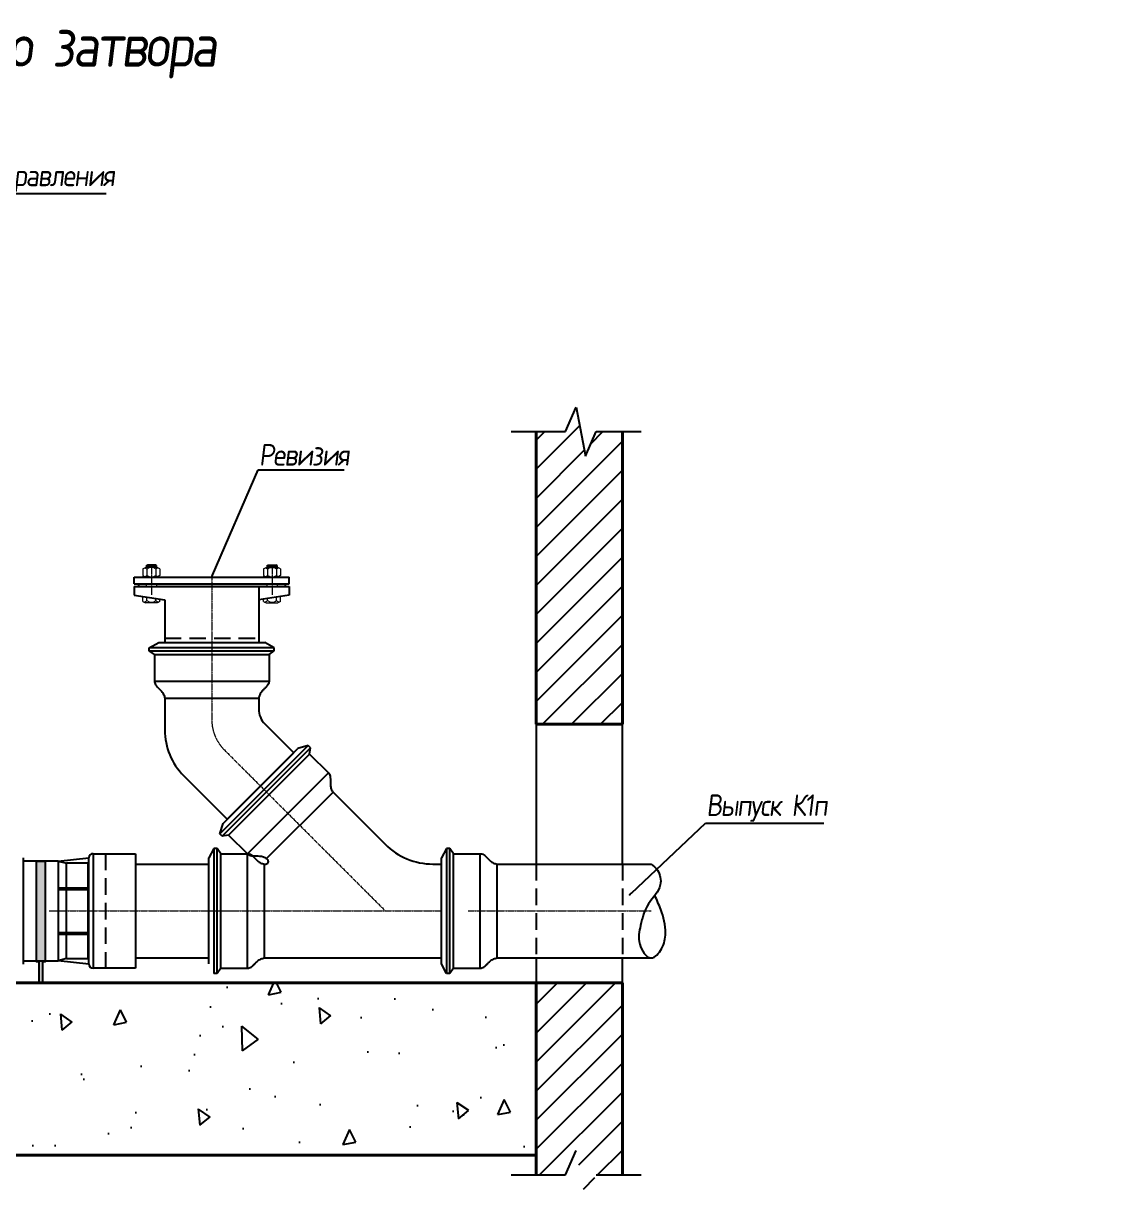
# Model space of a CAD drawing. Header units: millimetres. Extents: x -8689834 to 9419935, y -284943 to 166066.
# Drawn here: x -12805 to -296, y -170023 to -156377 of the extents above; entities that cross this region are included whole.
import ezdxf
from ezdxf import colors
from ezdxf.entities.mleader import LeaderData, LeaderLine
from ezdxf.math import Vec2, Vec3

# ---------------------------------------------------------------- set-up
doc = ezdxf.new("R2010")
doc.units = ezdxf.units.MM
doc.header["$MEASUREMENT"] = 0
doc.linetypes.add('CENTER', pattern=[2, 1.25, -0.25, 0.25, -0.25])
doc.linetypes.add('DASHED', pattern=[19.05, 12.7, -6.35])
doc.layers.get('0').update_dxf_attribs({"color": 250, "lineweight": 9})
for name, color, linetype, lineweight in [('_ВК-Text К1', 7, 'Continuous', 30), ('Канализация', 7, 'Continuous', 25), ('Осевая', 15, 'CENTER', 13), ('Основная 40', 7, 'Continuous', 40), ('РАЗМЕР', 242, 'Continuous', 18)]:
    doc.layers.add(name, color=color, linetype=linetype, lineweight=lineweight)
doc.styles.add('ISOCPEUR', font='isocpeur.ttf', dxfattribs={"width": 0.7})
doc.styles.add('Основной', font='isocpeui.ttf')

# ---------------------------------------------------------------- blocks, each defined once
blk = doc.blocks.new('_Dot')
at = {"color": 0, "linetype": 'ByBlock', "lineweight": -2}
blk.add_line((-0.5, 0), (-1, 0), dxfattribs=at)
at = {"color": 0, "linetype": 'ByBlock', "const_width": 0.5}
blk.add_lwpolyline([(-0.25, 0, 1), (0.25, 0, 1)], format="xyb", close=True, dxfattribs=at)

msp = doc.modelspace()

# ---------------------------------------------------------------- hatches: boundary and pattern name
at = {"layer": 'Канализация', "ltscale": 100}
h = msp.add_hatch(dxfattribs=at)
h.set_pattern_fill('LINE', color=256, scale=75, angle=45, style=0)
h.set_pattern_definition([(45, (-382556.14, -378637.06), (-168.3798, 168.3798), [])])
h.paths.add_polyline_path([(-5855.4, -161112.3), (-6160, -161112.3), (-6284.7, -161396.9), (-6392.7, -160827.7), (-6517.3, -161112.3), (-6855.4, -161112.3), (-6855.4, -164509.1), (-5855.4, -164509.1)])
h = msp.add_hatch(color=256, dxfattribs=at)
h.paths.add_polyline_path([(-9768.9, -162879.7), (-9860.7, -162879.7), (-9860.7, -162909.7), (-9768.9, -162909.7)])
h.paths.add_polyline_path([(-9980.7, -162879.7), (-10620.7, -162879.7), (-10620.7, -162909.7), (-9980.7, -162909.7)])
h.paths.add_polyline_path([(-10620.7, -162879.7), (-11260.7, -162879.7), (-11260.7, -162909.7), (-10620.7, -162909.7)])
h.paths.add_polyline_path([(-11380.7, -162879.7), (-11472.5, -162879.7), (-11472.5, -162909.7), (-11380.7, -162909.7)])
at = {"layer": 'Канализация', "ltscale": 10}
h = msp.add_hatch(dxfattribs=at)
h.set_pattern_fill('AR-CONC', color=256, scale=10, angle=45, style=0)
h.set_pattern_definition([(95, (-347158.9, -380546), (1400.9465, 1175.534), [190.5, -2095.5]), (40, (-347158.9, -380546), (-1600.179, 1101.77), [152.4, -1676.4]), (145.451, (-347042.1, -380448), (-199.2216, 2277.302), [161.9, -1780.9]), (91.1842, (-347518, -380186.8), (2214.102, 1619.534), [285.75, -3143.25]), (141.6356, (-347333.6, -380051.8), (-70.861, 3428.264), [242.85, -2671.35]), (36.184, (-347518, -380186.8), (-70.856, 3428.264), [228.6, -2514.6]), (66, (-347248.7, -380097), (1795.2055, 348.9527), [190.5, -2095.5]), (11, (-347248.7, -380097), (-865.399, 1739.412), [152.4, -1676.4]), (116.4514, (-347099.1, -380067.9), (929.8004, 2088.3646), [161.9, -1780.9]), (82.5, (-347158.9, -380546), (-576.0547, 619.7341), [0, -1656.08, 0, -1701.8, 0, -1682.75]), (52.5, (-347158.9, -380546), (-235.8973, 1180.87), [0, -970.28, 0, -1617.98, 0, -641.35]), (12.5, (-347559.4, -380946.5), (999.2786, 918.262), [0, -635, 0, -1981.2, 0, -2628.9]), (2.5, (-347739, -381126.1), (867.639, 1227.224), [0, -825.5, 0, -1315.72, 0, -1866.9])])
h.paths.add_polyline_path([(-6855.4, -167509.1), (-22858.3, -167509.1), (-22858.3, -168318), (-22573.7, -168442.7), (-23142.9, -168550.6), (-22858.3, -168675.3), (-22858.3, -169509.1), (-6855.4, -169509.1)])
h.paths.add_polyline_path([(-16755.9, -168383.5), (-15955, -168383.5), (-15955, -168911.4), (-16755.9, -168911.4)], flags=24)
h.paths.add_polyline_path([(-9736.9, -168385.5), (-8974, -168385.5), (-8974, -168911.4), (-9736.9, -168911.4)], flags=24)
h.paths.add_polyline_path([(-11611.9, -167789.5), (-10899, -167789.5), (-10899, -168315.3), (-11611.9, -168315.3)], flags=24)
h.paths.add_polyline_path([(-7724.4, -167789.5), (-7086.5, -167789.5), (-7086.5, -168315.3), (-7724.4, -168315.3)], flags=24)
h.paths.add_polyline_path([(-9701.6, -167789.5), (-8909.3, -167789.5), (-8909.3, -168315.3), (-9701.6, -168315.3)], flags=24)
h.paths.add_polyline_path([(-12755.2, -167787.4), (-12117.2, -167787.4), (-12117.2, -168315.3), (-12755.2, -168315.3)], flags=24)
h.paths.add_polyline_path([(-15591.9, -167787.4), (-14832, -167787.4), (-14832, -168315.3), (-15591.9, -168315.3)], flags=24)
h.paths.add_polyline_path([(-18764.1, -167789.5), (-18059.7, -167789.5), (-18059.7, -168315.3), (-18764.1, -168315.3)], flags=24)
h.paths.add_polyline_path([(-20486.2, -167790.3), (-19786.2, -167790.3), (-19786.2, -168315.3), (-20486.2, -168315.3)], flags=24)
at = {"layer": 'Канализация', "ltscale": 100}
h = msp.add_hatch(dxfattribs=at)
h.set_pattern_fill('LINE', color=256, scale=75, angle=45, style=0)
h.set_pattern_definition([(45, (-301185.95, -376887.06), (-168.3798, 168.3798), [])])
h.paths.add_polyline_path([(-5855.4, -167509.1), (-6855.4, -167509.1), (-6855.4, -169738.3), (-6517.3, -169738.3), (-6392.7, -169453.6), (-6284.7, -170022.9), (-6160, -169738.3), (-5855.4, -169738.3)])
at = {"layer": 'РАЗМЕР', "ltscale": 100, "true_color": 0x000000}
h = msp.add_hatch(color=18, dxfattribs=at)
h.paths.add_polyline_path([(-12554.4, -166680.1), (-12654.4, -166680.1), (-12654.4, -167230.1), (-12554.4, -167230.1)])
h.paths.add_polyline_path([(-12554.4, -166130.1), (-12654.4, -166130.1), (-12654.4, -166680.1), (-12554.4, -166680.1)])
h.paths.add_polyline_path([(-12554.4, -166096), (-12654.4, -166096), (-12654.4, -166130.1), (-12554.4, -166130.1)])
h.paths.add_polyline_path([(-12584.4, -167264.2), (-12554.4, -167264.2), (-12554.4, -167230.1), (-12654.4, -167230.1), (-12654.4, -167264.2), (-12624.4, -167264.2), (-12624.4, -167509.1), (-12584.4, -167509.1)])

# ---------------------------------------------------------------- linework, layer by layer
at = {"layer": 'Канализация', "ltscale": 100}
for p, q in [((-6517.3, -161112.3), (-6392.7, -160827.7)), ((-6392.7, -160827.7), (-6284.7, -161396.9)), ((-7145.5, -161112.3), (-6517.3, -161112.3)), ((-6284.7, -161396.9), (-6160, -161112.3)), ((-6160, -161112.3), (-5638.6, -161112.3)), ((-11520.7, -162879.7), (-11520.7, -162799.7)), ((-11520.7, -162799.7), (-9720.7, -162799.7)), ((-11520.7, -162909.7), (-11520.7, -163009.7)), ((-11472.5, -162879.7), (-11472.5, -162909.7)), ((-9768.9, -162879.7), (-9768.9, -162909.7)), ((-9720.7, -162879.7), (-9720.7, -162799.7)), ((-9720.7, -162909.7), (-9720.7, -163009.7)), ((-11520.7, -163009.7), (-11165.7, -163066.3)), ((-9720.7, -163009.7), (-10075.7, -163066.3)), ((-6855.4, -164509.1), (-6855.4, -166130)), ((-5855.4, -166130), (-5855.4, -164509.1)), ((-6855.4, -167220), (-6855.4, -167509.1)), ((-5855.4, -167509.1), (-5855.4, -167220)), ((-6517.3, -169738.3), (-6392.7, -169453.6)), ((-7145.5, -169738.3), (-6517.3, -169738.3)), ((-6160, -169738.3), (-5638.6, -169738.3))]:
    msp.add_line(p, q, dxfattribs=at)
at = {"layer": 'Канализация', "lineweight": 40, "ltscale": 100}
for p, q in [((-6855.4, -161112.3), (-6855.4, -164509.1)), ((-5855.4, -161112.3), (-5855.4, -164509.1)), ((-6855.4, -164509.1), (-5855.4, -164509.1)), ((-5857.7, -167509.1), (-22858.3, -167509.1)), ((-6855.4, -167509.1), (-6855.4, -169738.3)), ((-5855.4, -167509.1), (-5855.4, -169738.3)), ((-6857.7, -169509.1), (-22858.3, -169509.1))]:
    msp.add_line(p, q, dxfattribs=at)
at = {"layer": 'Канализация'}
for p, q in [((-11520.7, -162879.7), (-9720.7, -162879.7)), ((-11520.7, -162909.7), (-9720.7, -162909.7)), ((-10075.7, -162909.7), (-10075.7, -163559.7)), ((-11165.7, -163066.3), (-11165.7, -163559.7)), ((-11345.7, -163619.9), (-11235.7, -163559.7)), ((-11235.7, -163559.7), (-10005.7, -163559.7)), ((-11165.7, -163559.7), (-10075.7, -163559.7)), ((-9895.7, -163619.9), (-10005.7, -163559.7)), ((-11345.7, -163656.4), (-11345.7, -163619.9)), ((-9895.7, -163619.9), (-11345.7, -163619.9)), ((-11285.7, -163699.7), (-11345.7, -163656.4)), ((-11345.7, -163656.4), (-9895.7, -163656.4)), ((-11285.7, -163699.7), (-9955.7, -163699.7)), ((-11285.7, -163699.7), (-11285.7, -164009.7)), ((-9955.7, -163699.7), (-9895.7, -163656.4)), ((-9955.7, -163699.7), (-9955.7, -164009.7)), ((-9895.7, -163656.4), (-9895.7, -163619.9)), ((-11285.7, -164009.7), (-9955.7, -164009.7)), ((-11165.7, -164205.8), (-10075.7, -164205.8)), ((-11165.7, -164205.8), (-11165.7, -164574.8)), ((-10075.7, -164205.8), (-10075.7, -164330.4)), ((-10002.5, -164507.2), (-9669.6, -164840)), ((-9499.8, -164755.3), (-10525.1, -165780.6)), ((-10499.3, -165806.5), (-9474, -164781.2)), ((-10489.9, -165660.3), (-9620.1, -164790.5)), ((-10440.4, -165610.8), (-9669.6, -164840)), ((-9499.8, -164755.3), (-9620.1, -164790.5)), ((-9474, -164781.2), (-9499.8, -164755.3)), ((-9485.8, -164854.2), (-9474, -164781.2)), ((-10426.2, -165794.6), (-9485.8, -164854.2)), ((-9485.8, -164854.2), (-9266.6, -165073.4)), ((-10946, -165105.1), (-10440.4, -165610.8)), ((-10207, -166013.8), (-9266.6, -165073.4)), ((-9983.5, -166067.6), (-9212.8, -165296.9)), ((-9212.8, -165296.9), (-8608.2, -165901.5)), ((-10525.1, -165780.6), (-10489.9, -165660.3)), ((-10499.3, -165806.5), (-10525.1, -165780.6)), ((-10426.2, -165794.6), (-10499.3, -165806.5)), ((-10426.2, -165794.6), (-10207, -166013.8)), ((-12804.9, -166096), (-12804.9, -166059)), ((-12404, -166096), (-12046.9, -166058.5)), ((-12046.9, -166112), (-12046.9, -166060)), ((-11996.9, -166010), (-11506.9, -166010)), ((-11996.9, -166010), (-11996.9, -167340)), ((-11506.9, -166010), (-11506.9, -166195)), ((-10595.3, -165950), (-10655.4, -166060)), ((-10655.4, -167290), (-10655.4, -166060)), ((-10558.7, -165950), (-10595.3, -165950)), ((-10595.3, -165950), (-10595.3, -167400)), ((-10515.4, -166010), (-10558.7, -165950)), ((-10558.7, -167400), (-10558.7, -165950)), ((-10515.4, -167340), (-10515.4, -166010)), ((-10515.4, -166010), (-10205.4, -166010)), ((-10205.4, -167340), (-10205.4, -166010)), ((-9983.5, -166067.6), (-9972.4, -166078.8)), ((-7895.3, -165950), (-7955.4, -166060)), ((-7955.4, -167290), (-7955.4, -166060)), ((-7858.7, -165950), (-7895.3, -165950)), ((-7895.3, -165950), (-7895.3, -167400)), ((-7815.4, -166010), (-7858.7, -165950)), ((-7858.7, -167400), (-7858.7, -165950)), ((-7815.4, -167340), (-7815.4, -166010)), ((-7815.4, -166010), (-7505.4, -166010)), ((-7505.4, -167340), (-7505.4, -166010)), ((-12404, -166096), (-12804.9, -166096)), ((-12804.9, -167254), (-12804.9, -166096)), ((-12404, -166096), (-12306.9, -166122)), ((-12404, -166096), (-12404, -166405)), ((-12056.9, -166122), (-12306.9, -166122)), ((-12306.9, -166405), (-12306.9, -166122)), ((-12056.9, -166122), (-12056.9, -166405)), ((-12046.9, -166405), (-12046.9, -166112)), ((-11506.9, -166130), (-10655.4, -166130)), ((-11506.9, -166195), (-11506.9, -167155)), ((-10009.4, -167220), (-10009.4, -166130)), ((-10009.4, -166130), (-9993.6, -166130)), ((-8056.6, -166130), (-7955.4, -166130)), ((-7955.4, -167220), (-7955.4, -166130)), ((-7309.4, -166130), (-5521.9, -166130)), ((-7309.4, -167220), (-7309.4, -166130)), ((-12404, -166405), (-12046.9, -166405)), ((-12404, -166405), (-12404, -166425)), ((-12404, -166425), (-12046.9, -166425)), ((-12404, -166425), (-12404, -166925)), ((-12306.9, -166925), (-12306.9, -166425)), ((-12056.9, -166425), (-12056.9, -166925)), ((-12046.9, -166425), (-12046.9, -166405)), ((-12046.9, -166925), (-12046.9, -166425)), ((-12404, -166925), (-12046.9, -166925)), ((-12404, -166925), (-12404, -166945)), ((-12404, -166945), (-12046.9, -166945)), ((-12404, -166945), (-12404, -167254)), ((-12306.9, -167228), (-12306.9, -166945)), ((-12056.9, -166945), (-12056.9, -167228)), ((-12046.9, -166945), (-12046.9, -166925)), ((-12046.9, -167238), (-12046.9, -166945)), ((-11506.9, -167155), (-11506.9, -167340)), ((-12804.9, -167291), (-12804.9, -167254)), ((-12804.9, -167254), (-12404, -167254)), ((-12306.9, -167228), (-12404, -167254)), ((-12046.9, -167291.5), (-12404, -167254)), ((-12306.9, -167228), (-12056.9, -167228)), ((-12046.9, -167290), (-12046.9, -167238)), ((-11506.9, -167220), (-10655.4, -167220)), ((-10009.4, -167220), (-7955.4, -167220)), ((-7895.3, -167400), (-7955.4, -167290)), ((-7309.4, -167220), (-5521.9, -167220)), ((-11506.9, -167340), (-11996.9, -167340)), ((-10558.7, -167400), (-10595.3, -167400)), ((-10515.4, -167340), (-10558.7, -167400)), ((-10515.4, -167340), (-10205.4, -167340)), ((-7858.7, -167400), (-7895.3, -167400)), ((-7815.4, -167340), (-7858.7, -167400)), ((-7815.4, -167340), (-7505.4, -167340))]:
    msp.add_line(p, q, dxfattribs=at)
at = {"layer": 'Канализация', "linetype": 'DASHED', "ltscale": 15}
for p, q in [((-11165.7, -163509.1), (-10075.7, -163509.1)), ((-11855.4, -166010), (-11855.4, -167340)), ((-6855.4, -166130), (-6855.4, -167220)), ((-5855.4, -166130), (-5855.4, -167220))]:
    msp.add_line(p, q, dxfattribs=at)
at = {"layer": 'Канализация', "color": 18, "ltscale": 100, "true_color": 0x000000}
msp.add_lwpolyline([(-12624.4, -167509.1), (-12624.4, -167264.2), (-12654.4, -167264.2), (-12654.4, -166096), (-12554.4, -166096), (-12554.4, -167264.2), (-12584.4, -167264.2), (-12584.4, -167509.1)], dxfattribs=at)
at = {"layer": 'Канализация'}
for centre, radius, start, end in [((-9825.7, -164330.4), 250, 180, 225), ((-10415.7, -164574.8), 750, 180, 225), ((-8056.6, -165350), 780, 225, 270), ((-11996.9, -166060), 50, 90, 178.25135), ((-11996.9, -166060), 50, 178.25135, 180), ((-12056.9, -166112), 10, 270, 0), ((-9993.6, -166100), 30, 270, 45), ((-12056.9, -167238), 10, 0, 90), ((-11996.9, -167290), 50, 180, 270)]:
    msp.add_arc(centre, radius, start, end, dxfattribs=at)
for points in [[(-11285.7, -164009.7), (-11282.5, -164028.9), (-11272.2, -164050.1), (-11253.1, -164073.9), (-11229.5, -164097.9), (-11204.1, -164125.2), (-11177, -164165.3), (-11165.7, -164205.8)], [(-9955.7, -164009.7), (-9958.9, -164028.9), (-9969.2, -164050.1), (-9988.3, -164073.9), (-10011.9, -164097.9), (-10037.3, -164125.2), (-10064.4, -164165.3), (-10075.7, -164205.8)], [(-9266.6, -165073.4), (-9255.3, -165089.2), (-9247.6, -165111.5), (-9244.2, -165141.8), (-9244, -165175.4), (-9242.6, -165212.7), (-9233.4, -165260.2), (-9212.8, -165296.9)], [(-10207, -166013.8), (-10191.2, -166025.1), (-10168.9, -166032.9), (-10138.6, -166036.2), (-10105, -166036.5), (-10067.7, -166037.8), (-10020.2, -166047), (-9983.5, -166067.6)], [(-10205.4, -166010), (-10186.3, -166013.2), (-10165, -166023.5), (-10141.3, -166042.6), (-10117.3, -166066.1), (-10090, -166091.6), (-10049.9, -166118.7), (-10009.4, -166130)], [(-7505.4, -166010), (-7486.3, -166013.2), (-7465, -166023.5), (-7441.3, -166042.6), (-7417.3, -166066.1), (-7390, -166091.6), (-7349.9, -166118.7), (-7309.4, -166130)], [(-10205.4, -167340), (-10186.3, -167336.7), (-10165, -167326.5), (-10141.3, -167307.4), (-10117.3, -167283.8), (-10090, -167258.4), (-10049.9, -167231.3), (-10009.4, -167220)], [(-7505.4, -167340), (-7486.3, -167336.7), (-7465, -167326.5), (-7441.3, -167307.4), (-7417.3, -167283.8), (-7390, -167258.4), (-7349.9, -167231.3), (-7309.4, -167220)]]:
    msp.add_spline(points, degree=3, dxfattribs=at)
at = {"layer": 'Канализация', "ltscale": 100}
msp.add_spline([(-5521.9, -166130), (-5449, -166202.9), (-5415.1, -166371.2), (-5551.2, -166590.3), (-5644.5, -166842.8), (-5653, -167058.3), (-5521.9, -167220), (-5400.4, -167113.4), (-5355.8, -166932.2), (-5409.9, -166657.6), (-5479.5, -166495.2)], degree=3, dxfattribs=at)
at = {"layer": 'Осевая', "linetype": 'CENTER', "ltscale": 10}
for p, q in [((-11320.7, -162677.6), (-11320.7, -163007.2)), ((-9920.7, -162677.6), (-9920.7, -163007.2)), ((-10620.7, -162799.7), (-10620.7, -163559.7)), ((-10620.7, -163559.7), (-10620.7, -164452.6)), ((-10474.3, -164806.2), (-10055, -165225.4)), ((-10055, -165225.4), (-8605.4, -166675)), ((-12506.9, -166675), (-10344.1, -166675)), ((-10655.4, -166675), (-7955.4, -166675)), ((-7644.1, -166675), (-5521.9, -166675))]:
    msp.add_line(p, q, dxfattribs=at)
msp.add_arc((-10120.7, -164452.6), 500, 180, 225, dxfattribs=at)
at = {"layer": 'Основная 40', "lineweight": 9}
for p, q in [((-11380.7, -162667.6), (-11366.9, -162657.2)), ((-11274.5, -162657.2), (-11366.9, -162657.2)), ((-11260.7, -162667.6), (-11274.5, -162657.2)), ((-9980.7, -162667.6), (-9966.9, -162657.2)), ((-9966.9, -162657.2), (-9874.5, -162657.2)), ((-9860.7, -162667.6), (-9874.5, -162657.2)), ((-11418.9, -162706.5), (-11388.2, -162688.7)), ((-11418.9, -162706.5), (-11418.9, -162782)), ((-11418.9, -162782), (-11388.2, -162799.7)), ((-11253.2, -162688.7), (-11388.2, -162688.7)), ((-11380.7, -162667.6), (-11380.7, -162688.7)), ((-11260.7, -162667.6), (-11380.7, -162667.6)), ((-11380.7, -162667.6), (-11260.7, -162678.2)), ((-11380.7, -162678.2), (-11260.7, -162688.7)), ((-11372.7, -162707.3), (-11372.7, -162781.2)), ((-11268.7, -162707.3), (-11268.7, -162781.2)), ((-11260.7, -162667.6), (-11260.7, -162688.7)), ((-11222.4, -162706.5), (-11253.2, -162688.7)), ((-11222.4, -162782), (-11253.2, -162799.7)), ((-11222.4, -162706.5), (-11222.4, -162782)), ((-10018.9, -162706.5), (-9988.2, -162688.7)), ((-10018.9, -162706.5), (-10018.9, -162782)), ((-10018.9, -162782), (-9988.2, -162799.7)), ((-9988.2, -162688.7), (-9853.2, -162688.7)), ((-9980.7, -162667.6), (-9980.7, -162688.7)), ((-9980.7, -162667.6), (-9860.7, -162667.6)), ((-9860.7, -162667.6), (-9980.7, -162678.2)), ((-9860.7, -162678.2), (-9980.7, -162688.7)), ((-9972.7, -162707.3), (-9972.7, -162781.2)), ((-9868.7, -162707.3), (-9868.7, -162781.2)), ((-9860.7, -162667.6), (-9860.7, -162688.7)), ((-9822.4, -162706.5), (-9853.2, -162688.7)), ((-9822.4, -162782), (-9853.2, -162799.7)), ((-9822.4, -162706.5), (-9822.4, -162782)), ((-11253.2, -162799.7), (-11388.2, -162799.7)), ((-11380.7, -162879.7), (-11380.7, -162909.7)), ((-11260.7, -162879.7), (-11260.7, -162909.7)), ((-9988.2, -162799.7), (-9853.2, -162799.7)), ((-9980.7, -162879.7), (-9980.7, -162909.7)), ((-9860.7, -162879.7), (-9860.7, -162909.7)), ((-11418.9, -163083.2), (-11418.9, -163025.9)), ((-11372.7, -163073.6), (-11372.7, -163033.3)), ((-11268.7, -163073.6), (-11268.7, -163049.9)), ((-11222.4, -163083.2), (-11222.4, -163057.3)), ((-10018.9, -163083.2), (-10018.9, -163057.3)), ((-9972.7, -163073.6), (-9972.7, -163049.9)), ((-9868.7, -163073.6), (-9868.7, -163033.3)), ((-9822.4, -163083.2), (-9822.4, -163025.9)), ((-11418.9, -163083.2), (-11388.2, -163100.9)), ((-11253.2, -163100.9), (-11388.2, -163100.9)), ((-11222.4, -163083.2), (-11253.2, -163100.9)), ((-10018.9, -163083.2), (-9988.2, -163100.9)), ((-9988.2, -163100.9), (-9853.2, -163100.9)), ((-9822.4, -163083.2), (-9853.2, -163100.9))]:
    msp.add_line(p, q, dxfattribs=at)
for centre, start, end in [((-11424.6, -162770.8), 50.6946, 70.09163), ((-11424.6, -162717.7), 289.90837, 309.3054), ((-11320.7, -162770.8), 50.6946, 129.3054), ((-11320.7, -162717.7), 230.6946, 309.3054), ((-11216.8, -162770.8), 109.90837, 129.3054), ((-11216.8, -162717.7), 230.6946, 250.09163), ((-10024.6, -162770.8), 50.6946, 70.09163), ((-10024.6, -162717.7), 289.90837, 309.3054), ((-9920.7, -162770.8), 50.6946, 129.3054), ((-9920.7, -162717.7), 230.6946, 309.3054), ((-9816.8, -162770.8), 109.90837, 129.3054), ((-9816.8, -162717.7), 230.6946, 250.09163), ((-11424.6, -163010.1), 282.49614, 309.3054), ((-11320.7, -163010.1), 230.6946, 309.3054), ((-11216.8, -163010.1), 230.6946, 257.50386), ((-10024.6, -163010.1), 282.49614, 309.3054), ((-9920.7, -163010.1), 230.6946, 309.3054), ((-9816.8, -163010.1), 230.6946, 257.50386)]:
    msp.add_arc(centre, 82, start, end, dxfattribs=at)

# ---------------------------------------------------------------- texts
at = {"linetype": 'Continuous', "lineweight": 13, "insert": (-20998.7, -156696), "char_height": 500, "attachment_point": 4, "style": 'Основной'}
msp.add_mtext('{\\Fsimplex|c204;\\Q7;\\W0.85;\\T0.9;\\C7;Узел монтажа канализационного затвора}', dxfattribs=at)

# ---------------------------------------------------------------- leaders
at = {"layer": '_ВК-Text К1', "color": 7, "lineweight": 13}
ml = msp.add_multileader_mtext('Standard', dxfattribs=at)
ml.set_content('{\\Fsimplex|c204;\\Q7;\\W0.85;\\T0.9;Блок управления}', color=7, style='ISOCPEUR')
ml.set_leader_properties()
ml.set_arrow_properties(name='DOT')
ml.build(insert=Vec2(0, 0))
ml.multileader.update_dxf_attribs({"text_left_attachment_type": 6, "text_right_attachment_type": 6, "arrow_head_size": 25})
ctx = ml.context
ctx.base_point, ctx.char_height, ctx.arrow_head_size, ctx.plane_origin = Vec3(-13896, -158347.7), 250, 25, Vec3(-10248.7, -162868.6)
ctx.left_attachment, ctx.right_attachment = 6, 6
notes = []
notes.append((ctx, [(1, (1, 1, 0), (-13904, -158347.7), (1, 0), 8, [(0, [(-14734, -158951.3)], 0, [])])]))
ctx.mtext.insert, ctx.mtext.width, ctx.mtext.flow_direction = Vec3(-13894, -158014.4), 4586.199, 5
ml = msp.add_multileader_mtext('Standard', dxfattribs=at)
ml.set_content('{\\Fsimplex|c204;\\Q7;\\W0.85;\\T0.9;Ревизия}', color=7, style='ISOCPEUR')
ml.set_leader_properties()
ml.set_arrow_properties(name='DOT')
ml.build(insert=Vec2(0, 0))
ml.multileader.update_dxf_attribs({"text_left_attachment_type": 6, "text_right_attachment_type": 6, "arrow_head_size": 25})
ctx = ml.context
ctx.base_point, ctx.char_height, ctx.arrow_head_size, ctx.plane_origin = Vec3(-10075.5, -161557), 250, 25, Vec3(-6428.3, -166077.9)
ctx.left_attachment, ctx.right_attachment = 6, 6
notes.append((ctx, [(1, (1, 1, 0), (-10083.5, -161557), (1, 0), 8, [(0, [(-10620.7, -162799.7)], 0, [])])]))
ctx.mtext.insert, ctx.mtext.width, ctx.mtext.flow_direction = Vec3(-10073.5, -161257), 4586.199, 5
ml = msp.add_multileader_mtext('Standard', dxfattribs=at)
ml.set_content('{\\Fsimplex|c204;\\Q7;\\W0.85;\\T0.9;Выпуск К1п}', color=7, style='ISOCPEUR')
ml.set_leader_properties()
ml.set_arrow_properties(name='DOT')
ml.build(insert=Vec2(0, 0))
ml.multileader.update_dxf_attribs({"text_left_attachment_type": 6, "text_right_attachment_type": 6, "arrow_head_size": 25})
ctx = ml.context
ctx.base_point, ctx.char_height, ctx.arrow_head_size, ctx.plane_origin = Vec3(-4883.8, -165655.7), 250, 25, Vec3(-1236.5, -170176.6)
ctx.left_attachment, ctx.right_attachment = 6, 6
notes.append((ctx, [(1, (1, 1, 0), (-4891.8, -165655.7), (1, 0), 8, [(0, [(-5769.6, -166486.2)], 0, [])])]))
ctx.mtext.insert, ctx.mtext.width, ctx.mtext.flow_direction = Vec3(-4881.8, -165322.4), 4586.199, 5
for ctx, leaders in notes:
    for number, flags, end, landing, length, lines in leaders:
        leader = LeaderData()
        leader.index, (leader.has_last_leader_line, leader.has_dogleg_vector, leader.attachment_direction) = number, flags
        leader.last_leader_point, leader.dogleg_vector, leader.dogleg_length = Vec3(end), Vec3(landing), length
        for number, points, colour, breaks in lines:
            line = LeaderLine()
            line.index, line.vertices, line.color, line.breaks = number, Vec3.list(points), colors.encode_raw_color(colour), breaks
            leader.lines.append(line)
        ctx.leaders.append(leader)

doc.saveas('drawing.dxf')
